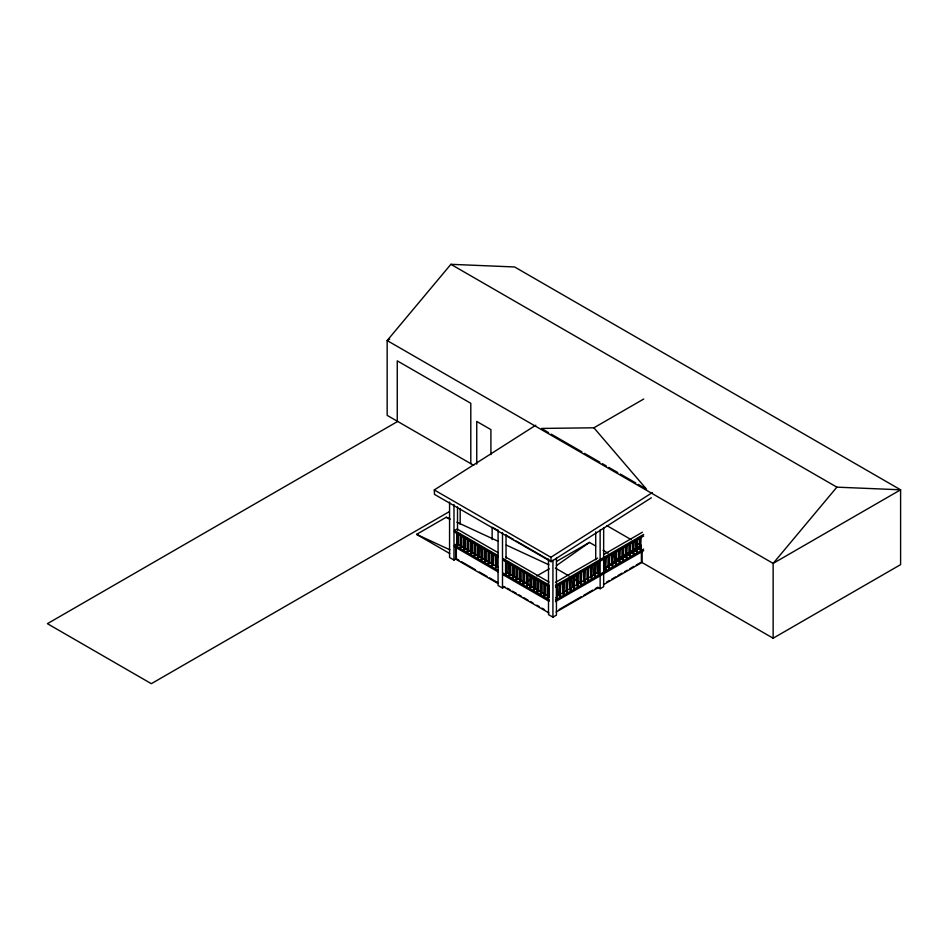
<?xml version="1.0" encoding="UTF-8"?>
<svg xmlns="http://www.w3.org/2000/svg" width="948" height="948" viewBox="0 0 948 948"><rect width="100%" height="100%" fill="white"/><g stroke="black" fill="none" stroke-linecap="round" stroke-linejoin="round"><path stroke-width="1.42" d="M555.635 597.678L556.618 598.247L556.618 585.26M557.234 584.904L556.618 598.247M560.718 582.89L560.114 596.233L559.119 595.664L559.13 584.11M559.119 595.664L559.735 583.755M560.114 596.233L560.114 583.233M564.214 582.321L563.61 594.218L562.614 593.649L562.614 582.096M563.61 594.218L563.61 581.219M567.094 592.204L567.71 578.861L567.094 592.204L566.11 591.623L566.11 580.081M571.194 576.846L570.589 590.189L569.594 589.609L569.594 578.067M569.594 589.609L570.21 579.157M570.589 590.189L570.589 577.19M574.073 588.163L574.689 574.82L574.073 588.163L573.09 587.594L573.09 576.052M573.09 587.594L573.694 575.697M578.173 572.805L577.569 586.148L576.585 585.58L576.585 574.038M577.569 586.148L577.569 574.606M581.669 570.791L581.065 584.134L580.069 583.565L580.069 572.011M581.065 584.134L581.065 571.146M585.165 568.776L584.549 582.119L583.565 581.551L583.565 569.997M583.565 581.551L584.169 569.653M584.549 582.119L584.549 569.132M588.649 566.762L588.044 580.105L587.061 579.536L587.061 567.982M588.044 580.105L588.044 567.117M592.144 564.747L591.54 578.09L590.545 577.522L590.545 565.968M591.54 578.09L591.54 565.091M595.64 564.179L595.024 576.076L594.041 575.507L594.041 563.953M594.041 575.507L594.645 565.044M595.024 576.076L595.024 563.076M598.52 574.061L599.124 560.718L598.52 574.061L597.524 573.493L597.524 561.939M606.104 556.677L605.499 570.032L604.516 569.452L604.516 557.91M604.516 569.452L605.12 557.554M605.499 570.032L605.499 557.033M608 555.895L608 567.437L608.995 568.006L609.6 554.663M608.995 568.006L608.995 556.464M613.095 552.648L612.479 565.992L611.496 565.423L611.496 553.869M612.479 565.992L612.479 553.004M616.579 550.634L615.975 563.977L614.991 563.408L614.991 551.855M614.991 563.408L615.596 551.511M615.975 563.977L615.975 550.989M620.075 550.065L619.471 561.963L618.475 561.394L618.475 549.84M619.471 561.963L619.471 548.975M623.571 546.605L622.955 559.948L621.971 559.379L621.971 547.826M622.955 559.948L622.955 546.96M627.055 546.036L626.45 557.934L625.455 557.365L625.467 545.811M625.455 557.365L626.071 546.901M626.45 557.934L626.45 544.934M629.946 542.92L630.55 542.576L629.946 555.919L628.951 555.35L628.951 543.797M629.946 555.919L629.946 544.365M634.046 540.55L633.442 553.893L632.446 553.324L632.446 541.782M633.442 553.893L633.442 542.351M637.542 538.535L636.926 551.878L635.942 551.309L635.942 539.756M636.546 539.412L635.942 551.309M636.926 551.878L636.926 538.891M641.026 536.521L640.421 549.864L639.426 549.295L639.438 537.741M639.426 549.295L640.042 537.398M640.421 549.864L640.421 536.876M641.606 562.271L773.141 638.217L900.6 564.629L900.6 489.808L514.622 266.969L450.893 264.314L387.163 340.557L387.163 415.366L473.727 465.35M389.711 339.076L387.163 340.557L773.141 563.396L900.6 489.808L836.871 487.154L773.141 563.396L773.141 638.217M556.393 565.66L589.443 542.422L595.652 546.001M603.829 568.871L618.001 558.905L610.548 554.604M651.347 497.771L551.108 561.714L434.492 494.382L434.279 489.95L535.774 425.225M551.108 561.714L550.895 557.282L652.39 492.545M397.686 421.445L47.4 623.677L151.336 683.686L449.198 511.707M541.533 428.425L593.898 427.797L643.751 399.013M449.708 553.502L416.587 534.376L446.259 517.241L450.264 519.101M497.996 557.223L454.578 532.148L454.578 530.524L457.149 529.031L498.02 552.625M497.996 571.834L454.578 546.771L454.578 545.136L457.149 543.654L498.02 567.248M458.299 533.511L458.299 545.064L457.303 545.633L456.699 545.29L457.694 544.709L457.694 534.613M460.195 547.304L461.795 547.079L460.195 547.304L460.195 534.305M463.679 549.319L465.278 549.093L463.679 549.319L463.679 536.319M468.774 539.566L468.774 551.108L467.779 551.689L467.174 551.333L468.17 550.764L468.158 539.211M449.565 502.002L449.565 557.495L453.985 560.043L456.344 558.692L456.308 547.209M470.67 540.36L471.274 553.703L472.258 553.122L472.258 541.581M474.154 555.362L475.754 555.149L474.154 555.362L474.154 542.375M477.65 557.377L479.25 557.163L477.65 557.377L477.65 544.389M482.733 547.624L482.733 559.178L481.75 559.747L481.146 559.391L482.129 558.822L482.129 548.714M484.629 561.406L486.229 561.192L484.629 561.406L484.629 548.418M488.125 563.432L489.725 563.207L488.125 563.432L488.125 551.878M493.209 553.668L493.209 565.221L492.225 565.79L491.609 565.446L492.605 564.866L492.605 554.77M495.105 554.462L495.709 567.805L496.705 567.236L496.705 555.682M505.58 573.504L507.18 573.279L505.58 573.504L505.58 560.517M509.076 575.519L510.664 575.306L509.076 575.519L509.076 562.531L509.68 575.874M514.16 565.766L514.16 577.32L513.164 577.889L512.56 577.533L513.555 576.965L513.555 566.857M516.056 579.548L517.655 579.335L516.056 579.548L516.056 566.56M498.079 530.015L498.079 585.497L502.499 588.044L504.846 586.694M519.551 581.562L521.139 581.349L519.551 581.562L519.54 568.575M556.559 561.406L589.443 542.422M524.635 571.81L524.635 583.364L523.64 583.932L523.035 583.589L524.031 583.008L524.031 571.466M523.237 583.814L534.364 577.391M536.841 575.957L549.2 568.824M526.531 572.604L527.135 585.947L528.119 585.378L528.119 573.824M531.615 575.851L531.615 587.393L530.015 587.618L531.01 587.049M535.11 577.865L535.11 589.407L534.115 589.976L533.511 589.632L534.506 589.064L534.494 577.51M538.594 579.88L538.594 591.422L537.611 592.002L537.006 591.647L537.99 591.078L537.99 580.97M555.445 582.416L597.631 558.064M604.018 554.367L642.365 532.231M540.502 593.661L542.102 593.448L540.502 593.661L540.502 580.674L541.107 594.017M555.469 585.378L643.656 534.459M555.469 587.002L643.656 536.082M543.998 595.688L545.586 595.462L543.998 595.688L543.998 584.134M503.104 558.538L549.082 585.082L549.082 597.477L547.482 597.702L548.477 597.121M619.222 558.194L641.263 545.467L641.263 548.24M556.725 596.292L597.631 572.687M604.018 568.99L641.085 547.589M562.614 593.649L564.214 593.863M566.11 591.623L567.698 591.848M576.585 585.58L578.173 585.805M580.069 583.565L581.669 583.79M587.061 579.536L588.649 579.749M590.545 577.522L591.149 577.166M597.524 573.493L599.124 573.706M611.496 565.423L612.1 565.079M618.475 561.394L620.075 561.619M621.971 559.379L623.571 559.593M628.951 555.35L630.55 555.564M632.446 553.324L634.046 553.549M555.469 600.001L643.656 549.082M555.469 601.625L643.656 550.705M559.095 609.517L581.349 596.671M583.719 595.344L592.701 590.106M595.249 588.684L597.821 587.203M606.613 582.084L609.351 580.543M611.673 579.157L615.762 576.846M618.001 575.507L622.172 573.149M624.732 571.668L627.292 570.186M629.863 568.705L633.916 566.323M636.274 565.008L640.113 562.78M556.168 612.005L598.461 587.582M603.592 584.62L642.045 562.425L642.045 550.918M597.927 587.464L600.131 588.744L603.663 586.705L603.663 527.941M548.501 559.119L548.501 614.612L552.921 617.16L556.44 615.122L556.44 558.182M456.924 522.194L498.257 541.344M506.256 545.053L548.916 564.818M416.587 534.376L449.921 549.828M450.893 264.314L836.871 487.154M542.173 428.923L548.584 432.62M551.144 434.101L581.906 451.852M584.466 453.334L599.847 462.209M602.407 463.691L606.246 465.918M608.817 467.388L617.788 472.566M620.348 474.047L635.729 482.935M638.288 484.404L644.699 488.113M606.862 525.607L631.072 539.59M633.62 541.059L641.263 545.467M640.042 548.939L641.026 549.52M642.045 562.425L641.393 562.046L641.393 550.551M626.071 557.009L627.055 557.578M603.094 550.302L608.071 553.17M615.596 563.053L616.579 563.633M608.616 567.094L609.6 567.662M605.12 569.108L606.104 569.677M594.645 575.152L595.64 575.72M434.279 489.95L550.895 557.282M493.351 527.823L497.179 530.039M506.031 535.146L513.603 539.519M516.127 540.976L548.975 559.948M584.169 581.195L585.165 581.776M555.386 568.101L568.99 575.957M571.419 577.356L580.117 582.38M573.694 587.25L574.689 587.819M446.259 517.241L448.819 518.722M570.21 589.265L571.194 589.834M505.687 557.057L549.105 582.119M454.578 530.524L497.996 555.587M503.104 560.173L549.082 586.717M559.735 595.308L560.718 595.877M506.955 572.414L547.826 596.008M457.694 544.709L458.299 545.064M468.17 550.764L468.774 551.108M472.258 553.122L471.654 541.225M482.129 558.822L482.733 559.178M492.605 564.866L493.209 565.221M496.1 566.892L496.705 567.236M513.555 576.965L514.16 577.32M524.031 583.008L524.635 583.364M527.515 585.023L528.119 585.378M534.506 589.064L535.11 589.407M537.99 591.078L538.594 591.422M454.578 545.136L497.996 570.21M503.104 573.161L549.082 599.705L549.082 601.328L503.104 574.784M456.308 558.704L458.868 560.185M461.427 561.654L475.481 569.772M479.309 571.988L486.976 576.408M489.535 577.889L498.482 583.056M507.429 588.222L509.988 589.692M512.536 591.173L516.376 593.389M518.935 594.858L521.483 596.339M524.043 597.809L527.882 600.025M530.43 601.494L532.989 602.975M536.817 605.191L539.376 606.661M541.936 608.142L544.496 609.611M497.83 583.423L455.656 559.083L455.656 546.143M502.95 586.374L548.951 612.941M593.898 427.797L646.477 489.144M618.001 558.905L618.001 561.678M600.131 529.968L600.131 588.744M595.711 531.828L595.711 559.735M595.711 564.143L595.711 572.959M552.921 560.221L552.921 617.16M548.086 585.058L548.086 598.046M547.482 584.703L547.482 597.702M545.586 583.909L545.586 595.462M544.602 583.044L544.602 596.031M542.102 581.894L542.102 593.448M537.611 579.003L537.611 592.002M537.006 578.659L537.006 591.647M534.115 576.988L534.115 589.976M533.511 576.633L533.511 589.632M530.631 576.42L530.631 587.961M530.015 574.618L530.015 587.618M527.135 572.959L527.135 585.947M523.64 570.945L523.64 583.932M523.035 570.589L523.035 583.589M521.139 569.795L521.139 581.349M520.156 568.93L520.156 581.918M517.655 567.781L517.655 579.335M516.66 566.904L516.66 579.903M513.164 564.889L513.164 577.889M512.56 565.992L512.56 577.533M510.664 563.752L510.664 575.306M507.18 561.737L507.18 573.279M506.185 562.306L506.185 573.86M506.031 534.909L506.031 558.277M502.499 532.563L502.499 588.044M495.709 554.817L495.709 567.805M492.131 527.124L492.131 539.578M492.225 552.803L492.225 565.79M491.609 552.447L491.609 565.446M490.91 454.649L490.91 429.61L476.749 421.445L476.749 464.153M489.725 551.653L489.725 563.207M488.73 550.788L488.73 563.776M486.229 549.639L486.229 561.192M485.234 548.774L485.234 561.761M481.75 559.747L481.146 546.404L481.146 559.391M479.25 545.61L479.25 557.163M478.254 544.733L478.254 557.732M475.754 543.595L475.754 555.149M474.77 542.718L474.77 555.718M471.274 540.704L471.274 553.703M470.801 463.667L470.801 403.303L397.259 360.844L397.259 421.208M467.779 538.689L467.779 551.689M467.174 538.334L467.174 551.333M465.278 537.552L465.278 549.093M464.295 536.675L464.295 549.662M461.783 535.525L461.795 547.079M460.799 534.66L460.799 547.648M460.183 508.59L460.183 524.339M457.517 506.907L457.517 530.264M457.517 534.648L457.517 544.863M457.303 545.633L456.699 532.29L456.699 545.29M453.985 504.561L453.985 560.043"/></g></svg>
